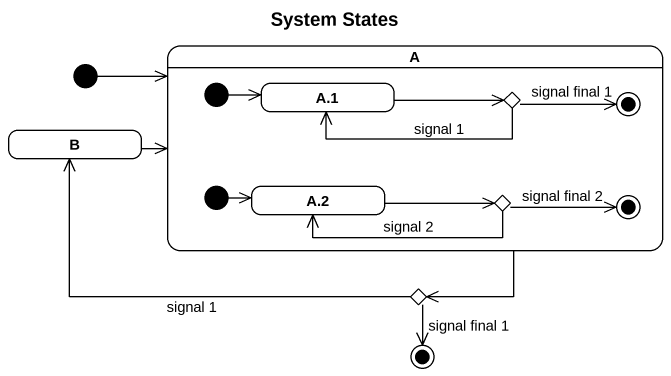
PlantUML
@startuml
title System States
hide empty description
state A {
  state initial2 <<start>>
  state "A.1" as A_1
  state choice1 <<choice>>
  state final1 <<end>>
  state initial3 <<start>>
  state "A.2" as A_2
  state choice2 <<choice>>
  state final2 <<end>>
}
state B
state choice3 <<choice>>
[*] -right-> A
A --> choice3
initial2 -right-> A_1
A_1 -right-> choice1
B -right-> A
choice1 -left-> A_1 : signal 1
choice1 -right-> final1 : signal final 1
initial3 -right-> A_2
A_2 -right-> choice2
choice2 -left-> A_2 : signal 2
choice2 -right-> final2 : signal final 2
choice3 -left-> B : signal 1
choice3 --> [*] : signal final 1
@enduml
